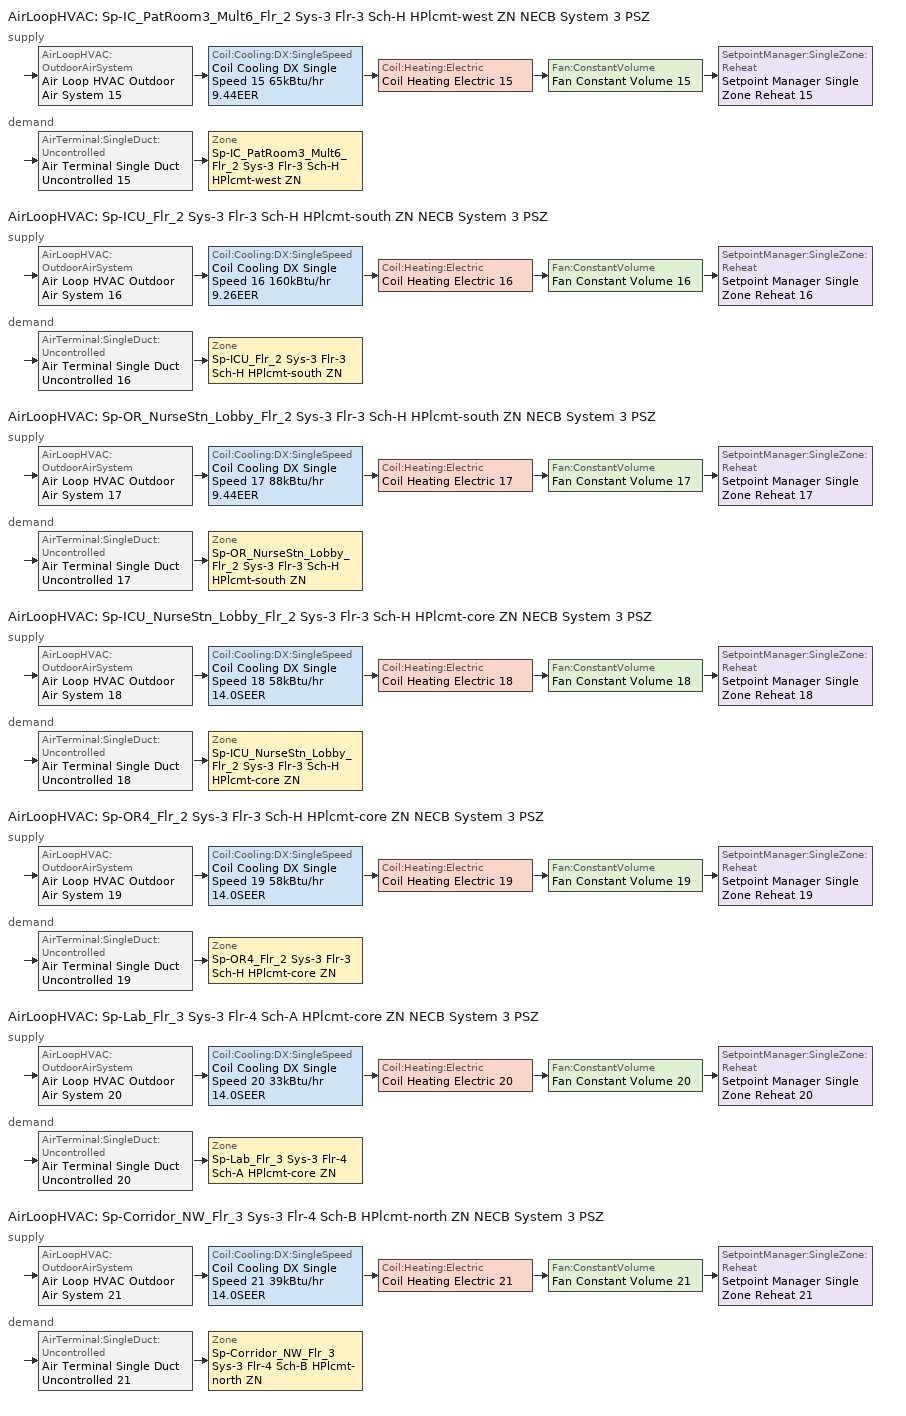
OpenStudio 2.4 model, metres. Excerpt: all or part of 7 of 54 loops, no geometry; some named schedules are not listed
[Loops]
AirLoopHVAC 'Sp-IC_PatRoom3_Mult6_Flr_2 Sys-3 Flr-3 Sch-H HPlcmt-west ZN NECB System 3 PSZ'
 supply: AirLoopHVAC:OutdoorAirSystem 'Air Loop HVAC Outdoor Air System 15' > Coil:Cooling:DX:SingleSpeed 'Coil Cooling DX Single Speed 15 65kBtu/hr 9.44EER' > Coil:Heating:Electric 'Coil Heating Electric 15' > Fan:ConstantVolume 'Fan Constant Volume 15' > SetpointManager:SingleZone:Reheat 'Setpoint Manager Single Zone Reheat 15'
 demand: AirTerminal:SingleDuct:Uncontrolled 'Air Terminal Single Duct Uncontrolled 15' > Zone 'Sp-IC_PatRoom3_Mult6_Flr_2 Sys-3 Flr-3 Sch-H HPlcmt-west ZN'
AirLoopHVAC 'Sp-ICU_Flr_2 Sys-3 Flr-3 Sch-H HPlcmt-south ZN NECB System 3 PSZ'
 supply: AirLoopHVAC:OutdoorAirSystem 'Air Loop HVAC Outdoor Air System 16' > Coil:Cooling:DX:SingleSpeed 'Coil Cooling DX Single Speed 16 160kBtu/hr 9.26EER' > Coil:Heating:Electric 'Coil Heating Electric 16' > Fan:ConstantVolume 'Fan Constant Volume 16' > SetpointManager:SingleZone:Reheat 'Setpoint Manager Single Zone Reheat 16'
 demand: AirTerminal:SingleDuct:Uncontrolled 'Air Terminal Single Duct Uncontrolled 16' > Zone 'Sp-ICU_Flr_2 Sys-3 Flr-3 Sch-H HPlcmt-south ZN'
AirLoopHVAC 'Sp-OR_NurseStn_Lobby_Flr_2 Sys-3 Flr-3 Sch-H HPlcmt-south ZN NECB System 3 PSZ'
 supply: AirLoopHVAC:OutdoorAirSystem 'Air Loop HVAC Outdoor Air System 17' > Coil:Cooling:DX:SingleSpeed 'Coil Cooling DX Single Speed 17 88kBtu/hr 9.44EER' > Coil:Heating:Electric 'Coil Heating Electric 17' > Fan:ConstantVolume 'Fan Constant Volume 17' > SetpointManager:SingleZone:Reheat 'Setpoint Manager Single Zone Reheat 17'
 demand: AirTerminal:SingleDuct:Uncontrolled 'Air Terminal Single Duct Uncontrolled 17' > Zone 'Sp-OR_NurseStn_Lobby_Flr_2 Sys-3 Flr-3 Sch-H HPlcmt-south ZN'
AirLoopHVAC 'Sp-ICU_NurseStn_Lobby_Flr_2 Sys-3 Flr-3 Sch-H HPlcmt-core ZN NECB System 3 PSZ'
 supply: AirLoopHVAC:OutdoorAirSystem 'Air Loop HVAC Outdoor Air System 18' > Coil:Cooling:DX:SingleSpeed 'Coil Cooling DX Single Speed 18 58kBtu/hr 14.0SEER' > Coil:Heating:Electric 'Coil Heating Electric 18' > Fan:ConstantVolume 'Fan Constant Volume 18' > SetpointManager:SingleZone:Reheat 'Setpoint Manager Single Zone Reheat 18'
 demand: AirTerminal:SingleDuct:Uncontrolled 'Air Terminal Single Duct Uncontrolled 18' > Zone 'Sp-ICU_NurseStn_Lobby_Flr_2 Sys-3 Flr-3 Sch-H HPlcmt-core ZN'
AirLoopHVAC 'Sp-OR4_Flr_2 Sys-3 Flr-3 Sch-H HPlcmt-core ZN NECB System 3 PSZ'
 supply: AirLoopHVAC:OutdoorAirSystem 'Air Loop HVAC Outdoor Air System 19' > Coil:Cooling:DX:SingleSpeed 'Coil Cooling DX Single Speed 19 58kBtu/hr 14.0SEER' > Coil:Heating:Electric 'Coil Heating Electric 19' > Fan:ConstantVolume 'Fan Constant Volume 19' > SetpointManager:SingleZone:Reheat 'Setpoint Manager Single Zone Reheat 19'
 demand: AirTerminal:SingleDuct:Uncontrolled 'Air Terminal Single Duct Uncontrolled 19' > Zone 'Sp-OR4_Flr_2 Sys-3 Flr-3 Sch-H HPlcmt-core ZN'
AirLoopHVAC 'Sp-Lab_Flr_3 Sys-3 Flr-4 Sch-A HPlcmt-core ZN NECB System 3 PSZ'
 supply: AirLoopHVAC:OutdoorAirSystem 'Air Loop HVAC Outdoor Air System 20' > Coil:Cooling:DX:SingleSpeed 'Coil Cooling DX Single Speed 20 33kBtu/hr 14.0SEER' > Coil:Heating:Electric 'Coil Heating Electric 20' > Fan:ConstantVolume 'Fan Constant Volume 20' > SetpointManager:SingleZone:Reheat 'Setpoint Manager Single Zone Reheat 20'
 demand: AirTerminal:SingleDuct:Uncontrolled 'Air Terminal Single Duct Uncontrolled 20' > Zone 'Sp-Lab_Flr_3 Sys-3 Flr-4 Sch-A HPlcmt-core ZN'
AirLoopHVAC 'Sp-Corridor_NW_Flr_3 Sys-3 Flr-4 Sch-B HPlcmt-north ZN NECB System 3 PSZ'
 supply: AirLoopHVAC:OutdoorAirSystem 'Air Loop HVAC Outdoor Air System 21' > Coil:Cooling:DX:SingleSpeed 'Coil Cooling DX Single Speed 21 39kBtu/hr 14.0SEER' > Coil:Heating:Electric 'Coil Heating Electric 21' > Fan:ConstantVolume 'Fan Constant Volume 21' > SetpointManager:SingleZone:Reheat 'Setpoint Manager Single Zone Reheat 21'
 demand: AirTerminal:SingleDuct:Uncontrolled 'Air Terminal Single Duct Uncontrolled 21' > Zone 'Sp-Corridor_NW_Flr_3 Sys-3 Flr-4 Sch-B HPlcmt-north ZN'
[Sizing:Zone] Zone Cooling Design Supply Air Temperature Input Method=SupplyAirTemperature; Zone Cooling Design Supply Air Temperature {C}=13; Zone Cooling Design Supply Air Temperature Difference {deltaC}=11.11; Zone Heating Design Supply Air Temperature Input Method=SupplyAirTemperature; Zone Heating Design Supply Air Temperature {C}=43; Zone Heating Design Supply Air Temperature Difference {deltaC}=11.11; Zone Cooling Design Supply Air Humidity Ratio {kg-H2O/kg-air}=0.0085; Zone Heating Design Supply Air Humidity Ratio {kg-H2O/kg-air}=0.008; Zone Heating Sizing Factor=1.3; Zone Cooling Sizing Factor=1.1; Cooling Design Air Flow Method=DesignDay; Heating Design Air Flow Method=DesignDay; Account for Dedicated Outdoor Air System=No; Dedicated Outdoor Air System Control Strategy=NeutralSupplyAir; Dedicated Outdoor Air Low Setpoint Temperature for Design {C}=autosize; Dedicated Outdoor Air High Setpoint Temperature for Design {C}=autosize
Sp-IC_PatRoom3_Mult6_Flr_2 Sys-3 Flr-3 Sch-H HPlcmt-west ZN; Sp-ICU_Flr_2 Sys-3 Flr-3 Sch-H HPlcmt-south ZN; Sp-OR_NurseStn_Lobby_Flr_2 Sys-3 Flr-3 Sch-H HPlcmt-south ZN; Sp-ICU_NurseStn_Lobby_Flr_2 Sys-3 Flr-3 Sch-H HPlcmt-core ZN; Sp-OR4_Flr_2 Sys-3 Flr-3 Sch-H HPlcmt-core ZN; Sp-Lab_Flr_3 Sys-3 Flr-4 Sch-A HPlcmt-core ZN; Sp-Corridor_NW_Flr_3 Sys-3 Flr-4 Sch-B HPlcmt-north ZN
[Zone equipment]
Sp-IC_PatRoom3_Mult6_Flr_2 Sys-3 Flr-3 Sch-H HPlcmt-west ZN: Air Terminal Single Duct Uncontrolled 15, Zone HVAC Baseboard Convective Electric 15
Sp-ICU_Flr_2 Sys-3 Flr-3 Sch-H HPlcmt-south ZN: Air Terminal Single Duct Uncontrolled 16, Zone HVAC Baseboard Convective Electric 16
Sp-OR_NurseStn_Lobby_Flr_2 Sys-3 Flr-3 Sch-H HPlcmt-south ZN: Air Terminal Single Duct Uncontrolled 17, Zone HVAC Baseboard Convective Electric 17
Sp-ICU_NurseStn_Lobby_Flr_2 Sys-3 Flr-3 Sch-H HPlcmt-core ZN: Air Terminal Single Duct Uncontrolled 18, Zone HVAC Baseboard Convective Electric 18
Sp-OR4_Flr_2 Sys-3 Flr-3 Sch-H HPlcmt-core ZN: Air Terminal Single Duct Uncontrolled 19, Zone HVAC Baseboard Convective Electric 19
Sp-Lab_Flr_3 Sys-3 Flr-4 Sch-A HPlcmt-core ZN: Air Terminal Single Duct Uncontrolled 20, Zone HVAC Baseboard Convective Electric 20
Sp-Corridor_NW_Flr_3 Sys-3 Flr-4 Sch-B HPlcmt-north ZN: Air Terminal Single Duct Uncontrolled 21, Zone HVAC Baseboard Convective Electric 21
[AirLoopHVAC] Design Supply Air Flow Rate {m3/s}=AutoSize
Name | Availability Schedule
Sp-IC_PatRoom3_Mult6_Flr_2 Sys-3 Flr-3 Sch-H HPlcmt-west ZN NECB System 3 PSZ | Sp-IC_PatRoom3_Mult6_Flr_2 Sys-3 Flr-3 Sch-H HPlcmt-west ZN NECB System 3 PSZ Occ Sch
Sp-ICU_Flr_2 Sys-3 Flr-3 Sch-H HPlcmt-south ZN NECB System 3 PSZ | Sp-ICU_Flr_2 Sys-3 Flr-3 Sch-H HPlcmt-south ZN NECB System 3 PSZ Occ Sch
Sp-OR_NurseStn_Lobby_Flr_2 Sys-3 Flr-3 Sch-H HPlcmt-south ZN NECB System 3 PSZ | Sp-OR_NurseStn_Lobby_Flr_2 Sys-3 Flr-3 Sch-H HPlcmt-south ZN NECB System 3 PSZ Occ Sch
Sp-ICU_NurseStn_Lobby_Flr_2 Sys-3 Flr-3 Sch-H HPlcmt-core ZN NECB System 3 PSZ | Sp-ICU_NurseStn_Lobby_Flr_2 Sys-3 Flr-3 Sch-H HPlcmt-core ZN NECB System 3 PSZ Occ Sch
Sp-OR4_Flr_2 Sys-3 Flr-3 Sch-H HPlcmt-core ZN NECB System 3 PSZ | Sp-OR4_Flr_2 Sys-3 Flr-3 Sch-H HPlcmt-core ZN NECB System 3 PSZ Occ Sch
Sp-Lab_Flr_3 Sys-3 Flr-4 Sch-A HPlcmt-core ZN NECB System 3 PSZ | Sp-Lab_Flr_3 Sys-3 Flr-4 Sch-A HPlcmt-core ZN NECB System 3 PSZ Occ Sch
Sp-Corridor_NW_Flr_3 Sys-3 Flr-4 Sch-B HPlcmt-north ZN NECB System 3 PSZ | Sp-Corridor_NW_Flr_3 Sys-3 Flr-4 Sch-B HPlcmt-north ZN NECB System 3 PSZ Occ Sch
[Sizing:System] Type of Load to Size On=Sensible; Design Outdoor Air Flow Rate {m3/s}=Autosize; Minimum System Air Flow Ratio=1; Preheat Design Temperature {C}=7; Preheat Design Humidity Ratio {kg-H2O/kg-Air}=0.008; Precool Design Temperature {C}=13; Precool Design Humidity Ratio {kg-H2O/kg-Air}=0.008; Central Cooling Design Supply Air Temperature {C}=13; Central Heating Design Supply Air Temperature {C}=43; Sizing Option=NonCoincident; 100% Outdoor Air in Cooling=No; 100% Outdoor Air in Heating=No; Central Cooling Design Supply Air Humidity Ratio {kg-H2O/kg-Air}=0.0085; Central Heating Design Supply Air Humidity Ratio {kg-H2O/kg-Air}=0.008; Cooling Design Air Flow Method=DesignDay; Cooling Design Air Flow Rate {m3/s}=0; Heating Design Air Flow Method=DesignDay; Heating Design Air Flow Rate {m3/s}=0; System Outdoor Air Method=ZoneSum; Zone Maximum Outdoor Air Fraction=1; Cooling Supply Air Flow Rate Per Floor Area {m3/s-m2}=0.00996765; Cooling Fraction of Autosized Cooling Supply Air Flow Rate=1; Cooling Supply Air Flow Rate Per Unit Cooling Capacity {m3/s-W}=3.94755e-05; Heating Supply Air Flow Rate Per Floor Area {m3/s-m2}=0.00996765; Heating Fraction of Autosized Heating Supply Air Flow Rate=1; Heating Fraction of Autosized Cooling Supply Air Flow Rate=1; Heating Supply Air Flow Rate Per Unit Heating Capacity {m3/s-W}=3.15882e-05; Cooling Design Capacity Method=CoolingDesignCapacity; Cooling Design Capacity {W}=autosize; Cooling Design Capacity Per Floor Area {W/m2}=234.7; Fraction of Autosized Cooling Design Capacity=1; Heating Design Capacity Method=HeatingDesignCapacity; Heating Design Capacity {W}=autosize; Heating Design Capacity Per Floor Area {W/m2}=157; Fraction of Autosized Heating Design Capacity=1; Central Cooling Capacity Control Method=OnOff
Sp-IC_PatRoom3_Mult6_Flr_2 Sys-3 Flr-3 Sch-H HPlcmt-west ZN NECB System 3 PSZ; Sp-ICU_Flr_2 Sys-3 Flr-3 Sch-H HPlcmt-south ZN NECB System 3 PSZ; Sp-OR_NurseStn_Lobby_Flr_2 Sys-3 Flr-3 Sch-H HPlcmt-south ZN NECB System 3 PSZ; Sp-ICU_NurseStn_Lobby_Flr_2 Sys-3 Flr-3 Sch-H HPlcmt-core ZN NECB System 3 PSZ; Sp-OR4_Flr_2 Sys-3 Flr-3 Sch-H HPlcmt-core ZN NECB System 3 PSZ; Sp-Lab_Flr_3 Sys-3 Flr-4 Sch-A HPlcmt-core ZN NECB System 3 PSZ; Sp-Corridor_NW_Flr_3 Sys-3 Flr-4 Sch-B HPlcmt-north ZN NECB System 3 PSZ
[Fan:ConstantVolume] Availability Schedule=Always On Discrete; Fan Efficiency=0.39975; Pressure Rise {Pa}=640; Maximum Flow Rate {m3/s}=AutoSize; Motor Efficiency=0.615
Fan Constant Volume 15; Fan Constant Volume 16; Fan Constant Volume 17; Fan Constant Volume 18; Fan Constant Volume 19; Fan Constant Volume 20; Fan Constant Volume 21
[Coil:Heating:Electric] Availability Schedule=Always On Discrete
Coil Heating Electric 15; Coil Heating Electric 16; Coil Heating Electric 17; Coil Heating Electric 18; Coil Heating Electric 19; Coil Heating Electric 20; Coil Heating Electric 21
[Coil:Cooling:DX:SingleSpeed] Availability Schedule=Always On Discrete; Rated Total Cooling Capacity {W}=autosize; Rated Sensible Heat Ratio=autosize; Rated Air Flow Rate {m3/s}=autosize; Rated Evaporator Fan Power Per Volume Flow Rate {W/(m3/s)}=773.3; Total Cooling Capacity Function of Temperature Curve=DXCOOL-NECB2011-REF-CAPFT; Total Cooling Capacity Function of Flow Fraction Curve=DXCOOL-NECB2011-REF-CAPFFLOW; Energy Input Ratio Function of Temperature Curve=DXCOOL-NECB2011-REF-COOLEIRFT; Energy Input Ratio Function of Flow Fraction Curve=DXCOOL-NECB2011-REF-COOLEIRFFLOW; Part Load Fraction Correlation Curve=DXCOOL-NECB2011-REF-COOLPLFFPLR; Condenser Type=AirCooled; Evaporative Condenser Effectiveness=0; Evaporative Condenser Air Flow Rate {m3/s}=Autosize; Evaporative Condenser Pump Rated Power Consumption {W}=Autosize; Crankcase Heater Capacity {W}=0; Maximum Outdoor Dry-Bulb Temperature for Crankcase Heater Operation {C}=0; Basin Heater Capacity {W/K}=0; Basin Heater Setpoint Temperature {C}=10
Name | Rated COP {W/W}
Coil Cooling DX Single Speed 15 65kBtu/hr 9.44EER | 3.23884
Coil Cooling DX Single Speed 16 160kBtu/hr 9.26EER | 3.24574
Coil Cooling DX Single Speed 17 88kBtu/hr 9.44EER | 3.2562
Coil Cooling DX Single Speed 18 58kBtu/hr 14.0SEER; Coil Cooling DX Single Speed 19 58kBtu/hr 14.0SEER; Coil Cooling DX Single Speed 20 33kBtu/hr 14.0SEER; Coil Cooling DX Single Speed 21 39kBtu/hr 14.0SEER | 3.8248
[Controller:OutdoorAir] Minimum Outdoor Air Flow Rate {m3/s}=0; Maximum Outdoor Air Flow Rate {m3/s}=Autosize; Economizer Control Action Type=ModulateFlow; Lockout Type=NoLockout; Minimum Limit Type=FixedMinimum; High Humidity Control=No
Name | Economizer Control Type | Economizer Maximum Limit Dry-Bulb Temperature {C} | Economizer Maximum Limit Enthalpy {J/kg} | Economizer Minimum Limit Dry-Bulb Temperature {C} | Minimum Outdoor Air Schedule | Controller Mechanical Ventilation | Heat Recovery Bypass Control Type
Controller Outdoor Air 15 | NoEconomizer | 28 | 64000 | -100 | Sp-IC_PatRoom3_Mult6_Flr_2 Sys-3 Flr-3 Sch-H HPlcmt-west ZN NECB System 3 PSZ Occ Sch | Controller Mechanical Ventilation 15 | BypassWhenWithinEconomizerLimits
Controller Outdoor Air 16 | DifferentialEnthalpy |  |  |  | Sp-ICU_Flr_2 Sys-3 Flr-3 Sch-H HPlcmt-south ZN NECB System 3 PSZ Occ Sch | Controller Mechanical Ventilation 16 | BypassWhenOAFlowGreaterThanMinimum
Controller Outdoor Air 17 | DifferentialEnthalpy |  |  |  | Sp-OR_NurseStn_Lobby_Flr_2 Sys-3 Flr-3 Sch-H HPlcmt-south ZN NECB System 3 PSZ Occ Sch | Controller Mechanical Ventilation 17 | BypassWhenWithinEconomizerLimits
Controller Outdoor Air 18 | NoEconomizer | 28 | 64000 | -100 | Sp-ICU_NurseStn_Lobby_Flr_2 Sys-3 Flr-3 Sch-H HPlcmt-core ZN NECB System 3 PSZ Occ Sch | Controller Mechanical Ventilation 18 | BypassWhenWithinEconomizerLimits
Controller Outdoor Air 19 | NoEconomizer | 28 | 64000 | -100 | Sp-OR4_Flr_2 Sys-3 Flr-3 Sch-H HPlcmt-core ZN NECB System 3 PSZ Occ Sch | Controller Mechanical Ventilation 19 | BypassWhenWithinEconomizerLimits
Controller Outdoor Air 20 | NoEconomizer | 28 | 64000 | -100 | Sp-Lab_Flr_3 Sys-3 Flr-4 Sch-A HPlcmt-core ZN NECB System 3 PSZ Occ Sch | Controller Mechanical Ventilation 20 | BypassWhenWithinEconomizerLimits
Controller Outdoor Air 21 | NoEconomizer | 28 | 64000 | -100 | Sp-Corridor_NW_Flr_3 Sys-3 Flr-4 Sch-B HPlcmt-north ZN NECB System 3 PSZ Occ Sch | Controller Mechanical Ventilation 21 | BypassWhenWithinEconomizerLimits
[Controller:MechanicalVentilation] Availability Schedule=Always On Discrete; System Outdoor Air Method=ZoneSum
Controller Mechanical Ventilation 15; Controller Mechanical Ventilation 16; Controller Mechanical Ventilation 17; Controller Mechanical Ventilation 18; Controller Mechanical Ventilation 19; Controller Mechanical Ventilation 20; Controller Mechanical Ventilation 21
[AirLoopHVAC:OutdoorAirSystem]
Name | Controller
Air Loop HVAC Outdoor Air System 15 | Controller Outdoor Air 15
Air Loop HVAC Outdoor Air System 16 | Controller Outdoor Air 16
Air Loop HVAC Outdoor Air System 17 | Controller Outdoor Air 17
Air Loop HVAC Outdoor Air System 18 | Controller Outdoor Air 18
Air Loop HVAC Outdoor Air System 19 | Controller Outdoor Air 19
Air Loop HVAC Outdoor Air System 20 | Controller Outdoor Air 20
Air Loop HVAC Outdoor Air System 21 | Controller Outdoor Air 21
[SetpointManager:SingleZone:Reheat] Minimum Supply Air Temperature {C}=13; Maximum Supply Air Temperature {C}=43
Name | Control Zone
Setpoint Manager Single Zone Reheat 15 | Sp-IC_PatRoom3_Mult6_Flr_2 Sys-3 Flr-3 Sch-H HPlcmt-west ZN
Setpoint Manager Single Zone Reheat 16 | Sp-ICU_Flr_2 Sys-3 Flr-3 Sch-H HPlcmt-south ZN
Setpoint Manager Single Zone Reheat 17 | Sp-OR_NurseStn_Lobby_Flr_2 Sys-3 Flr-3 Sch-H HPlcmt-south ZN
Setpoint Manager Single Zone Reheat 18 | Sp-ICU_NurseStn_Lobby_Flr_2 Sys-3 Flr-3 Sch-H HPlcmt-core ZN
Setpoint Manager Single Zone Reheat 19 | Sp-OR4_Flr_2 Sys-3 Flr-3 Sch-H HPlcmt-core ZN
Setpoint Manager Single Zone Reheat 20 | Sp-Lab_Flr_3 Sys-3 Flr-4 Sch-A HPlcmt-core ZN
Setpoint Manager Single Zone Reheat 21 | Sp-Corridor_NW_Flr_3 Sys-3 Flr-4 Sch-B HPlcmt-north ZN
[AirTerminal:SingleDuct:Uncontrolled] Availability Schedule=Always On Discrete; Maximum Air Flow Rate {m3/s}=AutoSize
Air Terminal Single Duct Uncontrolled 15; Air Terminal Single Duct Uncontrolled 16; Air Terminal Single Duct Uncontrolled 17; Air Terminal Single Duct Uncontrolled 18; Air Terminal Single Duct Uncontrolled 19; Air Terminal Single Duct Uncontrolled 20; Air Terminal Single Duct Uncontrolled 21
[ZoneHVAC:Baseboard:Convective:Electric] Availability Schedule=Always On Discrete; Nominal Capacity {W}=autosize; Efficiency=1
Zone HVAC Baseboard Convective Electric 15; Zone HVAC Baseboard Convective Electric 16; Zone HVAC Baseboard Convective Electric 17; Zone HVAC Baseboard Convective Electric 18; Zone HVAC Baseboard Convective Electric 19; Zone HVAC Baseboard Convective Electric 20; Zone HVAC Baseboard Convective Electric 21
[Schedule:Ruleset]
Name | Default Day Schedule | Summer Design Day Schedule | Winter Design Day Schedule
Sp-Corridor_NW_Flr_3 Sys-3 Flr-4 Sch-B HPlcmt-north ZN NECB System 3 PSZ Occ Sch | Sp-Corridor_NW_Flr_3 Sys-3 Flr-4 Sch-B HPlcmt-north ZN NECB System 3 PSZ Occ Sch Default | Sp-Corridor_NW_Flr_3 Sys-3 Flr-4 Sch-B HPlcmt-north ZN NECB System 3 PSZ Occ Sch Summer Design Day | Sp-Corridor_NW_Flr_3 Sys-3 Flr-4 Sch-B HPlcmt-north ZN NECB System 3 PSZ Occ Sch Winter Design Day
Sp-ICU_Flr_2 Sys-3 Flr-3 Sch-H HPlcmt-south ZN NECB System 3 PSZ Occ Sch | Sp-ICU_Flr_2 Sys-3 Flr-3 Sch-H HPlcmt-south ZN NECB System 3 PSZ Occ Sch Default | Sp-ICU_Flr_2 Sys-3 Flr-3 Sch-H HPlcmt-south ZN NECB System 3 PSZ Occ Sch Summer Design Day | Sp-ICU_Flr_2 Sys-3 Flr-3 Sch-H HPlcmt-south ZN NECB System 3 PSZ Occ Sch Winter Design Day
Sp-ICU_NurseStn_Lobby_Flr_2 Sys-3 Flr-3 Sch-H HPlcmt-core ZN NECB System 3 PSZ Occ Sch | Sp-ICU_NurseStn_Lobby_Flr_2 Sys-3 Flr-3 Sch-H HPlcmt-core ZN NECB System 3 PSZ Occ Sch Default | Sp-ICU_NurseStn_Lobby_Flr_2 Sys-3 Flr-3 Sch-H HPlcmt-core ZN NECB System 3 PSZ Occ Sch Summer Design Day | Sp-ICU_NurseStn_Lobby_Flr_2 Sys-3 Flr-3 Sch-H HPlcmt-core ZN NECB System 3 PSZ Occ Sch Winter Design Day
Sp-IC_PatRoom3_Mult6_Flr_2 Sys-3 Flr-3 Sch-H HPlcmt-west ZN NECB System 3 PSZ Occ Sch | Sp-IC_PatRoom3_Mult6_Flr_2 Sys-3 Flr-3 Sch-H HPlcmt-west ZN NECB System 3 PSZ Occ Sch Default | Sp-IC_PatRoom3_Mult6_Flr_2 Sys-3 Flr-3 Sch-H HPlcmt-west ZN NECB System 3 PSZ Occ Sch Summer Design Day | Sp-IC_PatRoom3_Mult6_Flr_2 Sys-3 Flr-3 Sch-H HPlcmt-west ZN NECB System 3 PSZ Occ Sch Winter Design Day
Sp-Lab_Flr_3 Sys-3 Flr-4 Sch-A HPlcmt-core ZN NECB System 3 PSZ Occ Sch | Sp-Lab_Flr_3 Sys-3 Flr-4 Sch-A HPlcmt-core ZN NECB System 3 PSZ Occ Sch Default | Sp-Lab_Flr_3 Sys-3 Flr-4 Sch-A HPlcmt-core ZN NECB System 3 PSZ Occ Sch Summer Design Day | Sp-Lab_Flr_3 Sys-3 Flr-4 Sch-A HPlcmt-core ZN NECB System 3 PSZ Occ Sch Winter Design Day
Sp-OR4_Flr_2 Sys-3 Flr-3 Sch-H HPlcmt-core ZN NECB System 3 PSZ Occ Sch | Sp-OR4_Flr_2 Sys-3 Flr-3 Sch-H HPlcmt-core ZN NECB System 3 PSZ Occ Sch Default | Sp-OR4_Flr_2 Sys-3 Flr-3 Sch-H HPlcmt-core ZN NECB System 3 PSZ Occ Sch Summer Design Day | Sp-OR4_Flr_2 Sys-3 Flr-3 Sch-H HPlcmt-core ZN NECB System 3 PSZ Occ Sch Winter Design Day
Sp-OR_NurseStn_Lobby_Flr_2 Sys-3 Flr-3 Sch-H HPlcmt-south ZN NECB System 3 PSZ Occ Sch | Sp-OR_NurseStn_Lobby_Flr_2 Sys-3 Flr-3 Sch-H HPlcmt-south ZN NECB System 3 PSZ Occ Sch Default | Sp-OR_NurseStn_Lobby_Flr_2 Sys-3 Flr-3 Sch-H HPlcmt-south ZN NECB System 3 PSZ Occ Sch Summer Design Day | Sp-OR_NurseStn_Lobby_Flr_2 Sys-3 Flr-3 Sch-H HPlcmt-south ZN NECB System 3 PSZ Occ Sch Winter Design Day
[Schedule:Day]
Sp-IC_PatRoom3_Mult6_Flr_2 Sys-3 Flr-3 Sch-H HPlcmt-west ZN NECB System 3 PSZ Occ Sch Default; Sp-IC_PatRoom3_Mult6_Flr_2 Sys-3 Flr-3 Sch-H HPlcmt-west ZN NECB System 3 PSZ Occ Sch Winter Design Day; Sp-IC_PatRoom3_Mult6_Flr_2 Sys-3 Flr-3 Sch-H HPlcmt-west ZN NECB System 3 PSZ Occ Sch Summer Design Day: 24, 0, 1
[Schedule:Rule] Schedule Ruleset=Sp-IC_PatRoom3_Mult6_Flr_2 Sys-3 Flr-3 Sch-H HPlcmt-west ZN NECB System 3 PSZ Occ Sch; Date Specification Type=DateRange; Start Month=1; Start Day=1; End Month=12
Name | Rule Order | Day Schedule | Apply Monday | End Day | Apply Tuesday
Sp-IC_PatRoom3_Mult6_Flr_2 Sys-3 Flr-3 Sch-H HPlcmt-west ZN NECB System 3 PSZ Occ Sch Monday Rule | 6 | Sp-IC_PatRoom3_Mult6_Flr_2 Sys-3 Flr-3 Sch-H HPlcmt-west ZN NECB System 3 PSZ Occ Sch Monday | Yes | 25
Sp-IC_PatRoom3_Mult6_Flr_2 Sys-3 Flr-3 Sch-H HPlcmt-west ZN NECB System 3 PSZ Occ Sch Tuesday Rule | 5 | Sp-IC_PatRoom3_Mult6_Flr_2 Sys-3 Flr-3 Sch-H HPlcmt-west ZN NECB System 3 PSZ Occ Sch Tuesday |  | 26 | Yes
[Schedule:Constant]
Always On Discrete: Value=1
[Curve:Biquadratic] Minimum Value of x=13; Maximum Value of x=24; Minimum Value of y=24; Maximum Value of y=46
Name | Coefficient1 Constant | Coefficient2 x | Coefficient3 x**2 | Coefficient4 y | Coefficient5 y**2 | Coefficient6 x*y
DXCOOL-NECB2011-REF-CAPFT | 0.867905 | 0.0142459 | 0.00055436 | -0.0075575 | 3.3e-05 | -0.0001918
DXCOOL-NECB2011-REF-COOLEIRFT | 0.116936 | 0.0284933 | -0.0004112 | 0.0214108 | 0.00016103 | -0.0006791
[Curve:Quadratic] Coefficient1 Constant=1; Coefficient2 x=0; Coefficient3 x**2=0; Minimum Value of x=0; Maximum Value of x=1
DXCOOL-NECB2011-REF-CAPFFLOW; DXCOOL-NECB2011-REF-COOLEIRFFLOW
[Curve:Cubic]
DXCOOL-NECB2011-REF-COOLPLFFPLR: Coefficient1 Constant=0.0277; Coefficient2 x=4.9151; Coefficient3 x**2=-8.184; Coefficient4 x**3=4.2702; Minimum Value of x=0.7; Maximum Value of x=1
